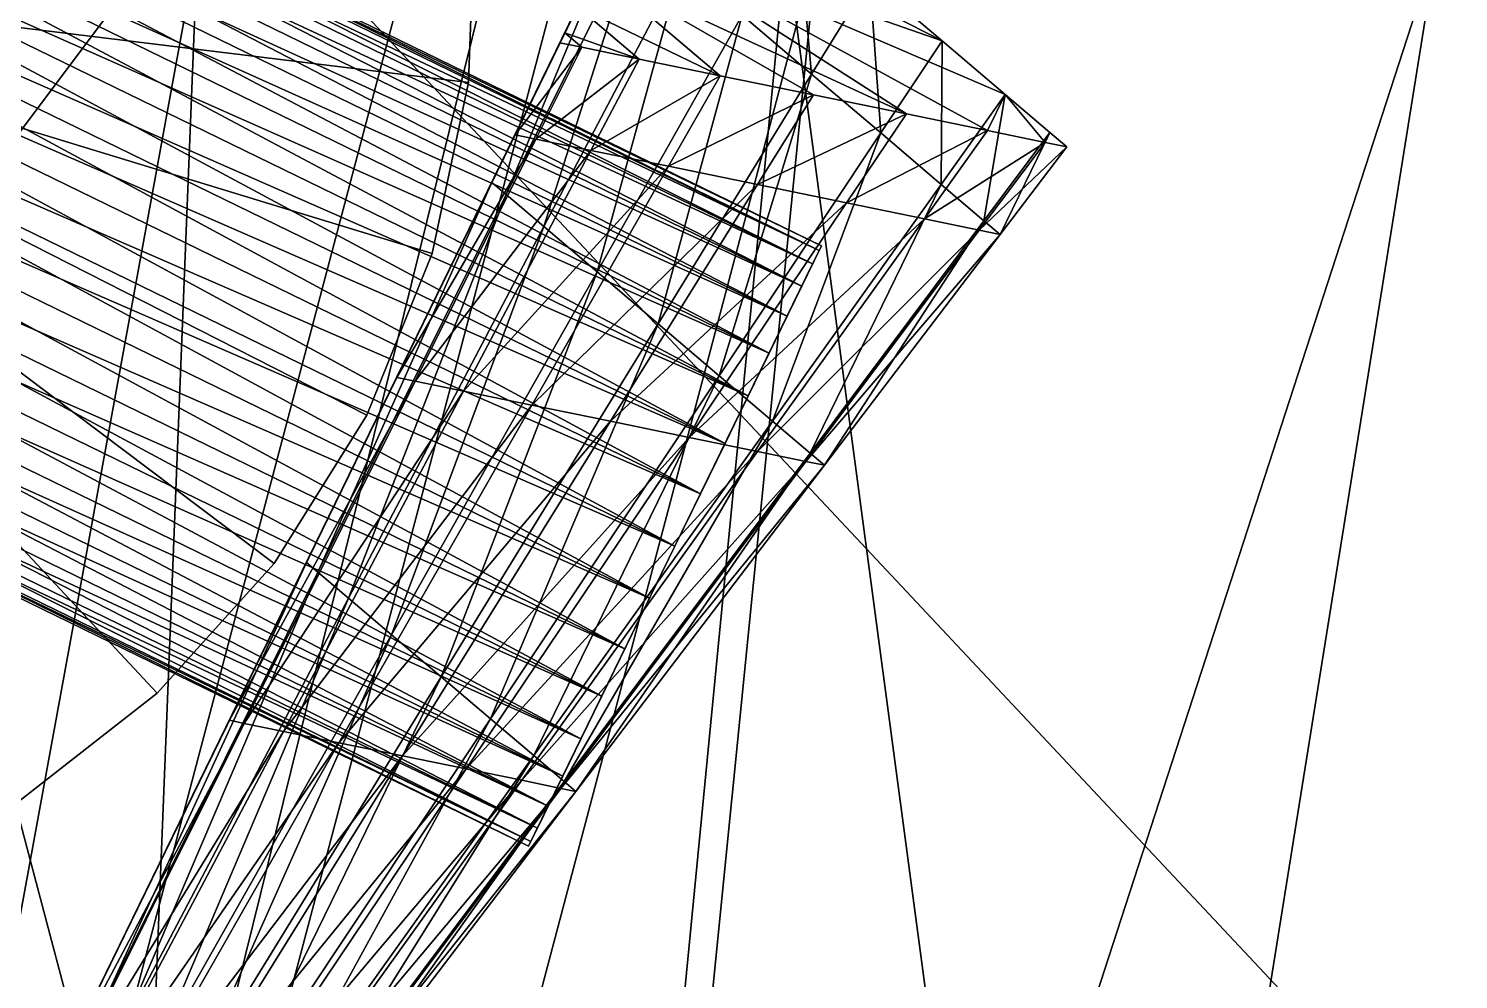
# Model space of a CAD drawing. Header units: metres. Extents: x -2.35 to 2.28, y -2.72 to 2.54.
# Drawn here: x -1.1719 to -0.8866, y 1.379 to 1.5688 of the extents above; entities that cross this region are included whole.
import ezdxf

# ---------------------------------------------------------------- set-up
doc = ezdxf.new("R2010")
doc.units = ezdxf.units.M

msp = doc.modelspace()

# ---------------------------------------------------------------- linework, layer by layer
at = {"layer": 'Cylinder 12'}
for points in [[(-1.25382, 1.6414, -0.05642), (-1.01546, 1.5218, -0.0452), (-1.25513, 1.6387, -0.0452)], [(-1.25513, 1.6387, -0.0908), (-1.01414, 1.5245, -0.07958), (-1.25382, 1.6414, -0.07958)], [(-1.25337, 1.64231, -0.068), (-1.01414, 1.5245, -0.05642), (-1.25382, 1.6414, -0.05642)], [(-1.25382, 1.6414, -0.07958), (-1.01369, 1.52541, -0.068), (-1.25337, 1.64231, -0.068)], [(-1.25382, 1.6414, -0.05642), (-1.01414, 1.5245, -0.05642), (-1.01546, 1.5218, -0.0452)], [(-1.25382, 1.6414, -0.07958), (-1.01414, 1.5245, -0.07958), (-1.01369, 1.52541, -0.068)], [(-1.25337, 1.64231, -0.068), (-1.01369, 1.52541, -0.068), (-1.01414, 1.5245, -0.05642)], [(-1.25513, 1.6387, -0.0452), (-1.01761, 1.51739, -0.03467), (-1.25729, 1.63429, -0.03467)], [(-1.25729, 1.63429, -0.10133), (-1.01546, 1.5218, -0.0908), (-1.25513, 1.6387, -0.0908)], [(-1.25513, 1.6387, -0.0452), (-1.01546, 1.5218, -0.0452), (-1.01761, 1.51739, -0.03467)], [(-1.25513, 1.6387, -0.0908), (-1.01546, 1.5218, -0.0908), (-1.01414, 1.5245, -0.07958)], [(-1.25729, 1.63429, -0.03467), (-1.02053, 1.5114, -0.02515), (-1.26021, 1.6283, -0.02515)], [(-1.26021, 1.6283, -0.11085), (-1.01761, 1.51739, -0.10133), (-1.25729, 1.63429, -0.10133)], [(-1.25729, 1.63429, -0.03467), (-1.01761, 1.51739, -0.03467), (-1.02053, 1.5114, -0.02515)], [(-1.25729, 1.63429, -0.10133), (-1.01761, 1.51739, -0.10133), (-1.01546, 1.5218, -0.0908)], [(-1.26021, 1.6283, -0.02515), (-1.02413, 1.50401, -0.01693), (-1.26381, 1.62091, -0.01693)], [(-1.26381, 1.62091, -0.11907), (-1.02053, 1.5114, -0.11085), (-1.26021, 1.6283, -0.11085)], [(-1.26021, 1.6283, -0.02515), (-1.02053, 1.5114, -0.02515), (-1.02413, 1.50401, -0.01693)], [(-1.26021, 1.6283, -0.11085), (-1.02053, 1.5114, -0.11085), (-1.01761, 1.51739, -0.10133)], [(-1.26381, 1.62091, -0.01693), (-1.02831, 1.49546, -0.01027), (-1.26798, 1.61235, -0.01027)], [(-1.26798, 1.61235, -0.12574), (-1.02413, 1.50401, -0.11907), (-1.26381, 1.62091, -0.11907)], [(-1.26381, 1.62091, -0.01693), (-1.02413, 1.50401, -0.01693), (-1.02831, 1.49546, -0.01027)], [(-1.26381, 1.62091, -0.11907), (-1.02413, 1.50401, -0.11907), (-1.02053, 1.5114, -0.11085)], [(-1.26798, 1.61235, -0.01027), (-1.03292, 1.48599, -0.00535), (-1.2726, 1.60289, -0.00535)], [(-1.2726, 1.60289, -0.13065), (-1.02831, 1.49546, -0.12574), (-1.26798, 1.61235, -0.12574)], [(-1.26798, 1.61235, -0.01027), (-1.02831, 1.49546, -0.01027), (-1.03292, 1.48599, -0.00535)], [(-1.26798, 1.61235, -0.12574), (-1.02831, 1.49546, -0.12574), (-1.02413, 1.50401, -0.11907)], [(-1.27752, 1.5928, -0.13365), (-1.03292, 1.48599, -0.13065), (-1.2726, 1.60289, -0.13065)], [(-1.2726, 1.60289, -0.00535), (-1.03784, 1.4759, -0.00235), (-1.27752, 1.5928, -0.00235)], [(-1.2726, 1.60289, -0.00535), (-1.03292, 1.48599, -0.00535), (-1.03784, 1.4759, -0.00235)], [(-1.2726, 1.60289, -0.13065), (-1.03292, 1.48599, -0.13065), (-1.02831, 1.49546, -0.12574)], [(-1.2826, 1.58239, -0.13467), (-1.03784, 1.4759, -0.13365), (-1.27752, 1.5928, -0.13365)], [(-1.27752, 1.5928, -0.00235), (-1.04292, 1.4655, -0.00133), (-1.2826, 1.58239, -0.00133)], [(-1.27752, 1.5928, -0.13365), (-1.03784, 1.4759, -0.13365), (-1.03292, 1.48599, -0.13065)], [(-1.27752, 1.5928, -0.00235), (-1.03784, 1.4759, -0.00235), (-1.04292, 1.4655, -0.00133)], [(-1.28767, 1.57199, -0.13365), (-1.04292, 1.4655, -0.13467), (-1.2826, 1.58239, -0.13467)], [(-1.2826, 1.58239, -0.00133), (-1.04799, 1.45509, -0.00235), (-1.28767, 1.57199, -0.00235)], [(-1.2826, 1.58239, -0.13467), (-1.04292, 1.4655, -0.13467), (-1.03784, 1.4759, -0.13365)], [(-1.2826, 1.58239, -0.00133), (-1.04292, 1.4655, -0.00133), (-1.04799, 1.45509, -0.00235)], [(-1.29259, 1.5619, -0.13065), (-1.04799, 1.45509, -0.13365), (-1.28767, 1.57199, -0.13365)], [(-1.28767, 1.57199, -0.00235), (-1.05291, 1.445, -0.00535), (-1.29259, 1.5619, -0.00535)], [(-1.28767, 1.57199, -0.13365), (-1.04799, 1.45509, -0.13365), (-1.04292, 1.4655, -0.13467)], [(-1.28767, 1.57199, -0.00235), (-1.04799, 1.45509, -0.00235), (-1.05291, 1.445, -0.00535)], [(-1.29721, 1.55243, -0.12574), (-1.05291, 1.445, -0.13065), (-1.29259, 1.5619, -0.13065)], [(-1.29259, 1.5619, -0.00535), (-1.05753, 1.43554, -0.01027), (-1.29721, 1.55243, -0.01026)], [(-1.29259, 1.5619, -0.13065), (-1.05291, 1.445, -0.13065), (-1.04799, 1.45509, -0.13365)], [(-1.29259, 1.5619, -0.00535), (-1.05291, 1.445, -0.00535), (-1.05753, 1.43554, -0.01027)], [(-1.30138, 1.54388, -0.11907), (-1.05753, 1.43554, -0.12574), (-1.29721, 1.55243, -0.12574)], [(-1.29721, 1.55243, -0.01026), (-1.0617, 1.42698, -0.01693), (-1.30138, 1.54388, -0.01693)], [(-1.29721, 1.55243, -0.12574), (-1.05753, 1.43554, -0.12574), (-1.05291, 1.445, -0.13065)], [(-1.29721, 1.55243, -0.01026), (-1.05753, 1.43554, -0.01027), (-1.0617, 1.42698, -0.01693)], [(-1.30498, 1.53649, -0.11085), (-1.0617, 1.42698, -0.11907), (-1.30138, 1.54388, -0.11907)], [(-1.30138, 1.54388, -0.01693), (-1.06531, 1.41959, -0.02515), (-1.30498, 1.53649, -0.02515)], [(-1.30138, 1.54388, -0.11907), (-1.0617, 1.42698, -0.11907), (-1.05753, 1.43554, -0.12574)], [(-1.30138, 1.54388, -0.01693), (-1.0617, 1.42698, -0.01693), (-1.06531, 1.41959, -0.02515)], [(-1.30791, 1.5305, -0.10133), (-1.06531, 1.41959, -0.11085), (-1.30498, 1.53649, -0.11085)], [(-1.30498, 1.53649, -0.02515), (-1.06823, 1.4136, -0.03467), (-1.30791, 1.5305, -0.03467)], [(-1.30498, 1.53649, -0.11085), (-1.06531, 1.41959, -0.11085), (-1.0617, 1.42698, -0.11907)], [(-1.30498, 1.53649, -0.02515), (-1.06531, 1.41959, -0.02515), (-1.06823, 1.4136, -0.03467)], [(-1.31006, 1.52609, -0.0908), (-1.06823, 1.4136, -0.10133), (-1.30791, 1.5305, -0.10133)], [(-1.30791, 1.5305, -0.03467), (-1.07038, 1.40919, -0.0452), (-1.31006, 1.52609, -0.0452)], [(-1.30791, 1.5305, -0.10133), (-1.06823, 1.4136, -0.10133), (-1.06531, 1.41959, -0.11085)], [(-1.30791, 1.5305, -0.03467), (-1.06823, 1.4136, -0.03467), (-1.07038, 1.40919, -0.0452)], [(-1.31182, 1.52247, -0.068), (-1.0717, 1.40649, -0.07958), (-1.31138, 1.52338, -0.07958)], [(-1.31138, 1.52338, -0.05642), (-1.07214, 1.40558, -0.068), (-1.31182, 1.52247, -0.068)], [(-1.31138, 1.52338, -0.07958), (-1.07038, 1.40919, -0.0908), (-1.31006, 1.52609, -0.0908)], [(-1.31006, 1.52609, -0.0452), (-1.0717, 1.40649, -0.05642), (-1.31138, 1.52338, -0.05642)], [(-1.31138, 1.52338, -0.07958), (-1.0717, 1.40649, -0.07958), (-1.07038, 1.40919, -0.0908)], [(-1.31138, 1.52338, -0.05642), (-1.0717, 1.40649, -0.05642), (-1.07214, 1.40558, -0.068)], [(-1.31006, 1.52609, -0.0908), (-1.07038, 1.40919, -0.0908), (-1.06823, 1.4136, -0.10133)], [(-1.31006, 1.52609, -0.0452), (-1.07038, 1.40919, -0.0452), (-1.0717, 1.40649, -0.05642)], [(-1.01369, 1.52541, -0.068), (-1.04292, 1.4655, -0.068), (-1.01414, 1.5245, -0.05642)], [(-1.01369, 1.52541, -0.068), (-1.04292, 1.4655, -0.068), (-1.04292, 1.4655, -0.068)], [(-1.01414, 1.5245, -0.07958), (-1.04292, 1.4655, -0.068), (-1.01369, 1.52541, -0.068)], [(-1.01414, 1.5245, -0.05642), (-1.04292, 1.4655, -0.068), (-1.01546, 1.5218, -0.0452)], [(-1.01414, 1.5245, -0.05642), (-1.04292, 1.4655, -0.068), (-1.04292, 1.4655, -0.068)], [(-1.01414, 1.5245, -0.07958), (-1.04292, 1.4655, -0.068), (-1.04292, 1.4655, -0.068)], [(-1.01546, 1.5218, -0.0908), (-1.04292, 1.4655, -0.068), (-1.01414, 1.5245, -0.07958)], [(-1.01414, 1.5245, -0.05642), (-1.01546, 1.5218, -0.0452), (-1.01546, 1.5218, -0.0452)], [(-1.01414, 1.5245, -0.05642), (-1.01414, 1.5245, -0.05642), (-1.01546, 1.5218, -0.0452)], [(-1.01546, 1.5218, -0.0908), (-1.01414, 1.5245, -0.07958), (-1.01414, 1.5245, -0.07958)], [(-1.01546, 1.5218, -0.0908), (-1.01546, 1.5218, -0.0908), (-1.01414, 1.5245, -0.07958)], [(-1.01369, 1.52541, -0.068), (-1.01414, 1.5245, -0.05642), (-1.01414, 1.5245, -0.05642)], [(-1.01369, 1.52541, -0.068), (-1.01369, 1.52541, -0.068), (-1.01414, 1.5245, -0.05642)], [(-1.01414, 1.5245, -0.07958), (-1.01369, 1.52541, -0.068), (-1.01369, 1.52541, -0.068)], [(-1.01414, 1.5245, -0.07958), (-1.01414, 1.5245, -0.07958), (-1.01369, 1.52541, -0.068)], [(-1.31182, 1.52247, -0.068), (-1.07214, 1.40558, -0.068), (-1.0717, 1.40649, -0.07958)], [(-1.01546, 1.5218, -0.0452), (-1.04292, 1.4655, -0.068), (-1.01761, 1.51739, -0.03467)], [(-1.01546, 1.5218, -0.0452), (-1.04292, 1.4655, -0.068), (-1.04292, 1.4655, -0.068)], [(-1.01546, 1.5218, -0.0908), (-1.04292, 1.4655, -0.068), (-1.04292, 1.4655, -0.068)], [(-1.01761, 1.51739, -0.10133), (-1.04292, 1.4655, -0.068), (-1.01546, 1.5218, -0.0908)], [(-1.01546, 1.5218, -0.0452), (-1.01761, 1.51739, -0.03467), (-1.01761, 1.51739, -0.03467)], [(-1.01546, 1.5218, -0.0452), (-1.01546, 1.5218, -0.0452), (-1.01761, 1.51739, -0.03467)], [(-1.01761, 1.51739, -0.10133), (-1.01546, 1.5218, -0.0908), (-1.01546, 1.5218, -0.0908)], [(-1.01761, 1.51739, -0.10133), (-1.01761, 1.51739, -0.10133), (-1.01546, 1.5218, -0.0908)], [(-1.01761, 1.51739, -0.03467), (-1.04292, 1.4655, -0.068), (-1.02053, 1.5114, -0.02515)], [(-1.01761, 1.51739, -0.03467), (-1.04292, 1.4655, -0.068), (-1.04292, 1.4655, -0.068)], [(-1.01761, 1.51739, -0.10133), (-1.04292, 1.4655, -0.068), (-1.04292, 1.4655, -0.068)], [(-1.02053, 1.5114, -0.11085), (-1.04292, 1.4655, -0.068), (-1.01761, 1.51739, -0.10133)], [(-1.01761, 1.51739, -0.03467), (-1.02053, 1.5114, -0.02515), (-1.02053, 1.5114, -0.02515)], [(-1.01761, 1.51739, -0.03467), (-1.01761, 1.51739, -0.03467), (-1.02053, 1.5114, -0.02515)], [(-1.02053, 1.5114, -0.11085), (-1.01761, 1.51739, -0.10133), (-1.01761, 1.51739, -0.10133)], [(-1.02053, 1.5114, -0.11085), (-1.02053, 1.5114, -0.11085), (-1.01761, 1.51739, -0.10133)], [(-1.02053, 1.5114, -0.02515), (-1.04292, 1.4655, -0.068), (-1.02413, 1.50401, -0.01693)], [(-1.02053, 1.5114, -0.02515), (-1.04292, 1.4655, -0.068), (-1.04292, 1.4655, -0.068)], [(-1.02053, 1.5114, -0.11085), (-1.04292, 1.4655, -0.068), (-1.04292, 1.4655, -0.068)], [(-1.02413, 1.50401, -0.11907), (-1.04292, 1.4655, -0.068), (-1.02053, 1.5114, -0.11085)], [(-1.02053, 1.5114, -0.02515), (-1.02413, 1.50401, -0.01693), (-1.02413, 1.50401, -0.01693)], [(-1.02053, 1.5114, -0.02515), (-1.02053, 1.5114, -0.02515), (-1.02413, 1.50401, -0.01693)], [(-1.02413, 1.50401, -0.11907), (-1.02053, 1.5114, -0.11085), (-1.02053, 1.5114, -0.11085)], [(-1.02413, 1.50401, -0.11907), (-1.02413, 1.50401, -0.11907), (-1.02053, 1.5114, -0.11085)], [(-1.02413, 1.50401, -0.01693), (-1.04292, 1.4655, -0.068), (-1.02831, 1.49546, -0.01027)], [(-1.02413, 1.50401, -0.01693), (-1.04292, 1.4655, -0.068), (-1.04292, 1.4655, -0.068)], [(-1.02413, 1.50401, -0.11907), (-1.04292, 1.4655, -0.068), (-1.04292, 1.4655, -0.068)], [(-1.02831, 1.49546, -0.12574), (-1.04292, 1.4655, -0.068), (-1.02413, 1.50401, -0.11907)], [(-1.02413, 1.50401, -0.01693), (-1.02831, 1.49546, -0.01027), (-1.02831, 1.49546, -0.01027)], [(-1.02413, 1.50401, -0.01693), (-1.02413, 1.50401, -0.01693), (-1.02831, 1.49546, -0.01027)], [(-1.02831, 1.49546, -0.12574), (-1.02413, 1.50401, -0.11907), (-1.02413, 1.50401, -0.11907)], [(-1.02831, 1.49546, -0.12574), (-1.02831, 1.49546, -0.12574), (-1.02413, 1.50401, -0.11907)], [(-1.02831, 1.49546, -0.01027), (-1.04292, 1.4655, -0.068), (-1.03292, 1.48599, -0.00535)], [(-1.02831, 1.49546, -0.01027), (-1.04292, 1.4655, -0.068), (-1.04292, 1.4655, -0.068)], [(-1.02831, 1.49546, -0.12574), (-1.04292, 1.4655, -0.068), (-1.04292, 1.4655, -0.068)], [(-1.03292, 1.48599, -0.13065), (-1.04292, 1.4655, -0.068), (-1.02831, 1.49546, -0.12574)], [(-1.02831, 1.49546, -0.01027), (-1.03292, 1.48599, -0.00535), (-1.03292, 1.48599, -0.00535)], [(-1.02831, 1.49546, -0.01027), (-1.02831, 1.49546, -0.01027), (-1.03292, 1.48599, -0.00535)], [(-1.03292, 1.48599, -0.13065), (-1.02831, 1.49546, -0.12574), (-1.02831, 1.49546, -0.12574)], [(-1.03292, 1.48599, -0.13065), (-1.03292, 1.48599, -0.13065), (-1.02831, 1.49546, -0.12574)], [(-1.03784, 1.4759, -0.13365), (-1.04292, 1.4655, -0.068), (-1.03292, 1.48599, -0.13065)], [(-1.03292, 1.48599, -0.00535), (-1.04292, 1.4655, -0.068), (-1.03784, 1.4759, -0.00235)], [(-1.03292, 1.48599, -0.00535), (-1.04292, 1.4655, -0.068), (-1.04292, 1.4655, -0.068)], [(-1.03292, 1.48599, -0.13065), (-1.04292, 1.4655, -0.068), (-1.04292, 1.4655, -0.068)], [(-1.03784, 1.4759, -0.13365), (-1.03292, 1.48599, -0.13065), (-1.03292, 1.48599, -0.13065)], [(-1.03784, 1.4759, -0.13365), (-1.03784, 1.4759, -0.13365), (-1.03292, 1.48599, -0.13065)], [(-1.03292, 1.48599, -0.00535), (-1.03784, 1.4759, -0.00235), (-1.03784, 1.4759, -0.00235)], [(-1.03292, 1.48599, -0.00535), (-1.03292, 1.48599, -0.00535), (-1.03784, 1.4759, -0.00235)], [(-1.03784, 1.4759, -0.13365), (-1.04292, 1.4655, -0.068), (-1.04292, 1.4655, -0.068)], [(-1.04292, 1.4655, -0.13467), (-1.03784, 1.4759, -0.13365), (-1.03784, 1.4759, -0.13365)], [(-1.04292, 1.4655, -0.13467), (-1.04292, 1.4655, -0.13467), (-1.03784, 1.4759, -0.13365)], [(-1.04292, 1.4655, -0.13467), (-1.04292, 1.4655, -0.068), (-1.03784, 1.4759, -0.13365)], [(-1.03784, 1.4759, -0.00235), (-1.04292, 1.4655, -0.00133), (-1.04292, 1.4655, -0.00133)], [(-1.03784, 1.4759, -0.00235), (-1.03784, 1.4759, -0.00235), (-1.04292, 1.4655, -0.00133)], [(-1.03784, 1.4759, -0.00235), (-1.04292, 1.4655, -0.068), (-1.04292, 1.4655, -0.00133)], [(-1.03784, 1.4759, -0.00235), (-1.04292, 1.4655, -0.068), (-1.04292, 1.4655, -0.068)], [(-1.07214, 1.40558, -0.068), (-1.04292, 1.4655, -0.068), (-1.0717, 1.40649, -0.07958)], [(-1.07214, 1.40558, -0.068), (-1.04292, 1.4655, -0.068), (-1.04292, 1.4655, -0.068)], [(-1.0717, 1.40649, -0.05642), (-1.04292, 1.4655, -0.068), (-1.07214, 1.40558, -0.068)], [(-1.0717, 1.40649, -0.07958), (-1.04292, 1.4655, -0.068), (-1.07038, 1.40919, -0.0908)], [(-1.0717, 1.40649, -0.07958), (-1.04292, 1.4655, -0.068), (-1.04292, 1.4655, -0.068)], [(-1.0717, 1.40649, -0.05642), (-1.04292, 1.4655, -0.068), (-1.04292, 1.4655, -0.068)], [(-1.07038, 1.40919, -0.0452), (-1.04292, 1.4655, -0.068), (-1.0717, 1.40649, -0.05642)], [(-1.07038, 1.40919, -0.0908), (-1.04292, 1.4655, -0.068), (-1.06823, 1.4136, -0.10133)], [(-1.07038, 1.40919, -0.0908), (-1.04292, 1.4655, -0.068), (-1.04292, 1.4655, -0.068)], [(-1.07038, 1.40919, -0.0452), (-1.04292, 1.4655, -0.068), (-1.04292, 1.4655, -0.068)], [(-1.06823, 1.4136, -0.03467), (-1.04292, 1.4655, -0.068), (-1.07038, 1.40919, -0.0452)], [(-1.06823, 1.4136, -0.10133), (-1.04292, 1.4655, -0.068), (-1.06531, 1.41959, -0.11085)], [(-1.06823, 1.4136, -0.10133), (-1.04292, 1.4655, -0.068), (-1.04292, 1.4655, -0.068)], [(-1.06823, 1.4136, -0.03467), (-1.04292, 1.4655, -0.068), (-1.04292, 1.4655, -0.068)], [(-1.06531, 1.41959, -0.02515), (-1.04292, 1.4655, -0.068), (-1.06823, 1.4136, -0.03467)], [(-1.06531, 1.41959, -0.11085), (-1.04292, 1.4655, -0.068), (-1.0617, 1.42698, -0.11907)], [(-1.06531, 1.41959, -0.11085), (-1.04292, 1.4655, -0.068), (-1.04292, 1.4655, -0.068)], [(-1.06531, 1.41959, -0.02515), (-1.04292, 1.4655, -0.068), (-1.04292, 1.4655, -0.068)], [(-1.0617, 1.42698, -0.01693), (-1.04292, 1.4655, -0.068), (-1.06531, 1.41959, -0.02515)], [(-1.0617, 1.42698, -0.11907), (-1.04292, 1.4655, -0.068), (-1.05753, 1.43554, -0.12574)], [(-1.0617, 1.42698, -0.11907), (-1.04292, 1.4655, -0.068), (-1.04292, 1.4655, -0.068)], [(-1.0617, 1.42698, -0.01693), (-1.04292, 1.4655, -0.068), (-1.04292, 1.4655, -0.068)], [(-1.05753, 1.43554, -0.01027), (-1.04292, 1.4655, -0.068), (-1.0617, 1.42698, -0.01693)], [(-1.05753, 1.43554, -0.12574), (-1.04292, 1.4655, -0.068), (-1.05291, 1.445, -0.13065)], [(-1.05753, 1.43554, -0.12574), (-1.04292, 1.4655, -0.068), (-1.04292, 1.4655, -0.068)], [(-1.05753, 1.43554, -0.01027), (-1.04292, 1.4655, -0.068), (-1.04292, 1.4655, -0.068)], [(-1.05291, 1.445, -0.00535), (-1.04292, 1.4655, -0.068), (-1.05753, 1.43554, -0.01027)], [(-1.05291, 1.445, -0.13065), (-1.04292, 1.4655, -0.068), (-1.04799, 1.45509, -0.13365)], [(-1.05291, 1.445, -0.13065), (-1.04292, 1.4655, -0.068), (-1.04292, 1.4655, -0.068)], [(-1.05291, 1.445, -0.00535), (-1.04292, 1.4655, -0.068), (-1.04292, 1.4655, -0.068)], [(-1.04799, 1.45509, -0.00235), (-1.04292, 1.4655, -0.068), (-1.05291, 1.445, -0.00535)], [(-1.04799, 1.45509, -0.13365), (-1.04292, 1.4655, -0.13467), (-1.04292, 1.4655, -0.13467)], [(-1.04799, 1.45509, -0.13365), (-1.04799, 1.45509, -0.13365), (-1.04292, 1.4655, -0.13467)], [(-1.04799, 1.45509, -0.13365), (-1.04292, 1.4655, -0.068), (-1.04292, 1.4655, -0.13467)], [(-1.04799, 1.45509, -0.13365), (-1.04292, 1.4655, -0.068), (-1.04292, 1.4655, -0.068)], [(-1.04799, 1.45509, -0.00235), (-1.04292, 1.4655, -0.068), (-1.04292, 1.4655, -0.068)], [(-1.04292, 1.4655, -0.00133), (-1.04799, 1.45509, -0.00235), (-1.04799, 1.45509, -0.00235)], [(-1.04292, 1.4655, -0.00133), (-1.04292, 1.4655, -0.00133), (-1.04799, 1.45509, -0.00235)], [(-1.04292, 1.4655, -0.00133), (-1.04292, 1.4655, -0.068), (-1.04799, 1.45509, -0.00235)], [(-1.04292, 1.4655, -0.13467), (-1.04292, 1.4655, -0.068), (-1.04292, 1.4655, -0.068)], [(-1.04292, 1.4655, -0.00133), (-1.04292, 1.4655, -0.068), (-1.04292, 1.4655, -0.068)], [(-1.05291, 1.445, -0.13065), (-1.04799, 1.45509, -0.13365), (-1.04799, 1.45509, -0.13365)], [(-1.05291, 1.445, -0.13065), (-1.05291, 1.445, -0.13065), (-1.04799, 1.45509, -0.13365)], [(-1.04799, 1.45509, -0.00235), (-1.05291, 1.445, -0.00535), (-1.05291, 1.445, -0.00535)], [(-1.04799, 1.45509, -0.00235), (-1.04799, 1.45509, -0.00235), (-1.05291, 1.445, -0.00535)], [(-1.05753, 1.43554, -0.12574), (-1.05291, 1.445, -0.13065), (-1.05291, 1.445, -0.13065)], [(-1.05753, 1.43554, -0.12574), (-1.05753, 1.43554, -0.12574), (-1.05291, 1.445, -0.13065)], [(-1.05291, 1.445, -0.00535), (-1.05753, 1.43554, -0.01027), (-1.05753, 1.43554, -0.01027)], [(-1.05291, 1.445, -0.00535), (-1.05291, 1.445, -0.00535), (-1.05753, 1.43554, -0.01027)], [(-1.0617, 1.42698, -0.11907), (-1.05753, 1.43554, -0.12574), (-1.05753, 1.43554, -0.12574)], [(-1.0617, 1.42698, -0.11907), (-1.0617, 1.42698, -0.11907), (-1.05753, 1.43554, -0.12574)], [(-1.05753, 1.43554, -0.01027), (-1.0617, 1.42698, -0.01693), (-1.0617, 1.42698, -0.01693)], [(-1.05753, 1.43554, -0.01027), (-1.05753, 1.43554, -0.01027), (-1.0617, 1.42698, -0.01693)], [(-1.06531, 1.41959, -0.11085), (-1.0617, 1.42698, -0.11907), (-1.0617, 1.42698, -0.11907)], [(-1.06531, 1.41959, -0.11085), (-1.06531, 1.41959, -0.11085), (-1.0617, 1.42698, -0.11907)], [(-1.0617, 1.42698, -0.01693), (-1.06531, 1.41959, -0.02515), (-1.06531, 1.41959, -0.02515)], [(-1.0617, 1.42698, -0.01693), (-1.0617, 1.42698, -0.01693), (-1.06531, 1.41959, -0.02515)], [(-1.06823, 1.4136, -0.10133), (-1.06531, 1.41959, -0.11085), (-1.06531, 1.41959, -0.11085)], [(-1.06823, 1.4136, -0.10133), (-1.06823, 1.4136, -0.10133), (-1.06531, 1.41959, -0.11085)], [(-1.06531, 1.41959, -0.02515), (-1.06823, 1.4136, -0.03467), (-1.06823, 1.4136, -0.03467)], [(-1.06531, 1.41959, -0.02515), (-1.06531, 1.41959, -0.02515), (-1.06823, 1.4136, -0.03467)], [(-1.07038, 1.40919, -0.0908), (-1.06823, 1.4136, -0.10133), (-1.06823, 1.4136, -0.10133)], [(-1.07038, 1.40919, -0.0908), (-1.07038, 1.40919, -0.0908), (-1.06823, 1.4136, -0.10133)], [(-1.06823, 1.4136, -0.03467), (-1.07038, 1.40919, -0.0452), (-1.07038, 1.40919, -0.0452)], [(-1.06823, 1.4136, -0.03467), (-1.06823, 1.4136, -0.03467), (-1.07038, 1.40919, -0.0452)], [(-1.07214, 1.40558, -0.068), (-1.0717, 1.40649, -0.07958), (-1.0717, 1.40649, -0.07958)], [(-1.07214, 1.40558, -0.068), (-1.07214, 1.40558, -0.068), (-1.0717, 1.40649, -0.07958)], [(-1.0717, 1.40649, -0.05642), (-1.07214, 1.40558, -0.068), (-1.07214, 1.40558, -0.068)], [(-1.0717, 1.40649, -0.05642), (-1.0717, 1.40649, -0.05642), (-1.07214, 1.40558, -0.068)], [(-1.0717, 1.40649, -0.07958), (-1.07038, 1.40919, -0.0908), (-1.07038, 1.40919, -0.0908)], [(-1.0717, 1.40649, -0.07958), (-1.0717, 1.40649, -0.07958), (-1.07038, 1.40919, -0.0908)], [(-1.07038, 1.40919, -0.0452), (-1.0717, 1.40649, -0.05642), (-1.0717, 1.40649, -0.05642)], [(-1.07038, 1.40919, -0.0452), (-1.07038, 1.40919, -0.0452), (-1.0717, 1.40649, -0.05642)]]:
    msp.add_3dface(points, dxfattribs=at)
at = {"layer": 'Cylinder 13'}
for points in [[(-1.2826, 1.58239, -0.12), (-1.08409, 1.55802, -0.12), (-1.08287, 1.59286, -0.12)], [(-1.08409, 1.55802, 0.08), (-1.2826, 1.58239, 0.08), (-1.08287, 1.59286, 0.08)], [(-1.08409, 1.55802, -0.12), (-1.08287, 1.59286, -0.12), (-1.08287, 1.59286, -0.12)], [(-1.08409, 1.55802, -0.12), (-1.08409, 1.55802, -0.12), (-1.08287, 1.59286, -0.12)], [(-1.08409, 1.55802, -0.12), (-1.08287, 1.59286, -0.02), (-1.08287, 1.59286, -0.12)], [(-1.08409, 1.55802, -0.12), (-1.08409, 1.55802, -0.02), (-1.08287, 1.59286, -0.02)], [(-1.08409, 1.55802, -0.02), (-1.08287, 1.59286, 0.08), (-1.08287, 1.59286, -0.02)], [(-1.08409, 1.55802, -0.02), (-1.08409, 1.55802, 0.08), (-1.08287, 1.59286, 0.08)], [(-1.08409, 1.55802, 0.08), (-1.08287, 1.59286, 0.08), (-1.08287, 1.59286, 0.08)], [(-1.08409, 1.55802, 0.08), (-1.08409, 1.55802, 0.08), (-1.08287, 1.59286, 0.08)], [(-1.08409, 1.55802, 0.08), (-1.2826, 1.58239, 0.08), (-1.2826, 1.58239, 0.08)], [(-1.2826, 1.58239, -0.12), (-1.08409, 1.55802, -0.12), (-1.2826, 1.58239, -0.12)], [(-1.2826, 1.58239, -0.12), (-1.09134, 1.52392, -0.12), (-1.08409, 1.55802, -0.12)], [(-1.09134, 1.52392, 0.08), (-1.2826, 1.58239, 0.08), (-1.08409, 1.55802, 0.08)], [(-1.09134, 1.52392, 0.08), (-1.2826, 1.58239, 0.08), (-1.2826, 1.58239, 0.08)], [(-1.2826, 1.58239, -0.12), (-1.09134, 1.52392, -0.12), (-1.2826, 1.58239, -0.12)], [(-1.2826, 1.58239, -0.12), (-1.1044, 1.4916, -0.12), (-1.09134, 1.52392, -0.12)], [(-1.1044, 1.4916, 0.08), (-1.2826, 1.58239, 0.08), (-1.09134, 1.52392, 0.08)], [(-1.1044, 1.4916, 0.08), (-1.2826, 1.58239, 0.08), (-1.2826, 1.58239, 0.08)], [(-1.2826, 1.58239, -0.12), (-1.1044, 1.4916, -0.12), (-1.2826, 1.58239, -0.12)], [(-1.2826, 1.58239, -0.12), (-1.12287, 1.46203, -0.12), (-1.1044, 1.4916, -0.12)], [(-1.12287, 1.46203, 0.08), (-1.2826, 1.58239, 0.08), (-1.1044, 1.4916, 0.08)], [(-1.12287, 1.46203, 0.08), (-1.2826, 1.58239, 0.08), (-1.2826, 1.58239, 0.08)], [(-1.2826, 1.58239, -0.12), (-1.12287, 1.46203, -0.12), (-1.2826, 1.58239, -0.12)], [(-1.2826, 1.58239, -0.12), (-1.1462, 1.43612, -0.12), (-1.12287, 1.46203, -0.12)], [(-1.1462, 1.43612, 0.08), (-1.2826, 1.58239, 0.08), (-1.12287, 1.46203, 0.08)], [(-1.1462, 1.43612, 0.08), (-1.2826, 1.58239, 0.08), (-1.2826, 1.58239, 0.08)], [(-1.2826, 1.58239, -0.12), (-1.1462, 1.43612, -0.12), (-1.2826, 1.58239, -0.12)], [(-1.2826, 1.58239, -0.12), (-1.17367, 1.41466, -0.12), (-1.1462, 1.43612, -0.12)], [(-1.17367, 1.41466, 0.08), (-1.2826, 1.58239, 0.08), (-1.1462, 1.43612, 0.08)], [(-1.09134, 1.52392, -0.12), (-1.08409, 1.55802, -0.12), (-1.08409, 1.55802, -0.12)], [(-1.09134, 1.52392, -0.12), (-1.09134, 1.52392, -0.12), (-1.08409, 1.55802, -0.12)], [(-1.09134, 1.52392, -0.12), (-1.08409, 1.55802, -0.02), (-1.08409, 1.55802, -0.12)], [(-1.09134, 1.52392, -0.12), (-1.09134, 1.52392, -0.02), (-1.08409, 1.55802, -0.02)], [(-1.09134, 1.52392, -0.02), (-1.08409, 1.55802, 0.08), (-1.08409, 1.55802, -0.02)], [(-1.09134, 1.52392, -0.02), (-1.09134, 1.52392, 0.08), (-1.08409, 1.55802, 0.08)], [(-1.09134, 1.52392, 0.08), (-1.08409, 1.55802, 0.08), (-1.08409, 1.55802, 0.08)], [(-1.09134, 1.52392, 0.08), (-1.09134, 1.52392, 0.08), (-1.08409, 1.55802, 0.08)], [(-1.1044, 1.4916, -0.12), (-1.09134, 1.52392, -0.12), (-1.09134, 1.52392, -0.12)], [(-1.1044, 1.4916, -0.12), (-1.1044, 1.4916, -0.12), (-1.09134, 1.52392, -0.12)], [(-1.1044, 1.4916, -0.12), (-1.09134, 1.52392, -0.02), (-1.09134, 1.52392, -0.12)], [(-1.1044, 1.4916, -0.12), (-1.1044, 1.4916, -0.02), (-1.09134, 1.52392, -0.02)], [(-1.1044, 1.4916, -0.02), (-1.09134, 1.52392, 0.08), (-1.09134, 1.52392, -0.02)], [(-1.1044, 1.4916, -0.02), (-1.1044, 1.4916, 0.08), (-1.09134, 1.52392, 0.08)], [(-1.1044, 1.4916, 0.08), (-1.09134, 1.52392, 0.08), (-1.09134, 1.52392, 0.08)], [(-1.1044, 1.4916, 0.08), (-1.1044, 1.4916, 0.08), (-1.09134, 1.52392, 0.08)], [(-1.12287, 1.46203, -0.12), (-1.1044, 1.4916, -0.12), (-1.1044, 1.4916, -0.12)], [(-1.12287, 1.46203, -0.12), (-1.12287, 1.46203, -0.12), (-1.1044, 1.4916, -0.12)], [(-1.12287, 1.46203, -0.12), (-1.1044, 1.4916, -0.02), (-1.1044, 1.4916, -0.12)], [(-1.12287, 1.46203, -0.12), (-1.12287, 1.46203, -0.02), (-1.1044, 1.4916, -0.02)], [(-1.12287, 1.46203, -0.02), (-1.1044, 1.4916, 0.08), (-1.1044, 1.4916, -0.02)], [(-1.12287, 1.46203, -0.02), (-1.12287, 1.46203, 0.08), (-1.1044, 1.4916, 0.08)], [(-1.12287, 1.46203, 0.08), (-1.1044, 1.4916, 0.08), (-1.1044, 1.4916, 0.08)], [(-1.12287, 1.46203, 0.08), (-1.12287, 1.46203, 0.08), (-1.1044, 1.4916, 0.08)], [(-1.1462, 1.43612, -0.12), (-1.12287, 1.46203, -0.12), (-1.12287, 1.46203, -0.12)], [(-1.1462, 1.43612, -0.12), (-1.1462, 1.43612, -0.12), (-1.12287, 1.46203, -0.12)], [(-1.1462, 1.43612, -0.12), (-1.12287, 1.46203, -0.02), (-1.12287, 1.46203, -0.12)], [(-1.1462, 1.43612, -0.12), (-1.1462, 1.43612, -0.02), (-1.12287, 1.46203, -0.02)], [(-1.1462, 1.43612, -0.02), (-1.12287, 1.46203, 0.08), (-1.12287, 1.46203, -0.02)], [(-1.1462, 1.43612, -0.02), (-1.1462, 1.43612, 0.08), (-1.12287, 1.46203, 0.08)], [(-1.1462, 1.43612, 0.08), (-1.12287, 1.46203, 0.08), (-1.12287, 1.46203, 0.08)], [(-1.1462, 1.43612, 0.08), (-1.1462, 1.43612, 0.08), (-1.12287, 1.46203, 0.08)], [(-1.17367, 1.41466, -0.12), (-1.1462, 1.43612, -0.12), (-1.1462, 1.43612, -0.12)], [(-1.17367, 1.41466, -0.12), (-1.17367, 1.41466, -0.12), (-1.1462, 1.43612, -0.12)], [(-1.17367, 1.41466, -0.12), (-1.1462, 1.43612, -0.02), (-1.1462, 1.43612, -0.12)], [(-1.17367, 1.41466, -0.12), (-1.17367, 1.41466, -0.02), (-1.1462, 1.43612, -0.02)], [(-1.17367, 1.41466, -0.02), (-1.1462, 1.43612, 0.08), (-1.1462, 1.43612, -0.02)], [(-1.17367, 1.41466, -0.02), (-1.17367, 1.41466, 0.08), (-1.1462, 1.43612, 0.08)], [(-1.17367, 1.41466, 0.08), (-1.1462, 1.43612, 0.08), (-1.1462, 1.43612, 0.08)], [(-1.17367, 1.41466, 0.08), (-1.17367, 1.41466, 0.08), (-1.1462, 1.43612, 0.08)]]:
    msp.add_3dface(points, dxfattribs=at)
at = {"layer": 'Prism 1'}
for points in [[(-0.8421, 2.54319, 0.90731), (-1.31782, 0.74319, 0.73416), (-1.79354, 2.54319, 0.56101)], [(-1.28703, 0.74319, 0.64959), (-0.81132, 2.54319, 0.82274), (-1.76275, 2.54319, 0.47644)], [(-1.28703, 0.74319, 0.64959), (-1.31782, 0.74319, 0.73416), (-0.8421, 2.54319, 0.90731)], [(-1.28703, 0.74319, 0.64959), (-0.8421, 2.54319, 0.90731), (-0.81132, 2.54319, 0.82274)]]:
    msp.add_3dface(points, dxfattribs=at)
at = {"layer": 'Prism 3'}
for points in [[(-0.03951, 0.43542, -0.2356), (-2.00825, 2.53542, 0.19753), (-2.00825, 0.43542, 0.19753)], [(-0.03951, 0.43542, -0.2356), (-0.03951, 2.53542, -0.2356), (-2.00825, 2.53542, 0.19753)], [(-2.00825, 0.43542, 0.19753), (-0.43326, 2.53542, 0.77503), (-0.43326, 0.43542, 0.77503)], [(-2.00825, 0.43542, 0.19753), (-2.00825, 2.53542, 0.19753), (-0.43326, 2.53542, 0.77503)]]:
    msp.add_3dface(points, dxfattribs=at)
at = {"layer": 'Pyramid 16'}
for points in [[(-1.05463, 1.589, -0.02947), (-1.0505, 1.59747, -0.05534), (-0.98963, 1.56633, -0.05177)], [(-1.0505, 1.59747, -0.05534), (-1.00407, 1.57861, -0.0647), (-0.98963, 1.56633, -0.05177)], [(-1.08028, 1.5364, -0.11232), (-1.05423, 1.58981, -0.09896), (-1.05667, 1.58481, -0.08367)], [(-1.07947, 1.53807, -0.11743), (-1.05423, 1.58981, -0.09896), (-1.08028, 1.5364, -0.11232)], [(-1.07947, 1.53807, -0.11743), (-1.05331, 1.59171, -0.10475), (-1.05423, 1.58981, -0.09896)], [(-1.07662, 1.53565, -0.11488), (-1.05331, 1.59171, -0.10475), (-1.07947, 1.53807, -0.11743)], [(-1.07662, 1.53565, -0.11488), (-1.05007, 1.58896, -0.10185), (-1.05331, 1.59171, -0.10475)], [(-1.0691, 1.52925, -0.10814), (-1.05007, 1.58896, -0.10185), (-1.07662, 1.53565, -0.11488)], [(-1.0691, 1.52925, -0.10814), (-1.04155, 1.58171, -0.09421), (-1.05007, 1.58896, -0.10185)], [(-1.05876, 1.58053, -0.00359), (-1.05463, 1.589, -0.02947), (-0.99675, 1.55174, -0.00717)], [(-0.97704, 1.55562, -0.04048), (-1.05463, 1.589, -0.02947), (-0.98963, 1.56633, -0.05177)], [(-0.97704, 1.55562, -0.04048), (-0.98055, 1.54841, -0.01845), (-1.05463, 1.589, -0.02947)], [(-1.05463, 1.589, -0.02947), (-0.98055, 1.54841, -0.01845), (-0.99675, 1.55174, -0.00717)], [(-1.01568, 1.5597, -0.07103), (-1.0185, 1.59089, -0.07764), (-1.0295, 1.57145, -0.08341)], [(-1.01568, 1.5597, -0.07103), (-1.00407, 1.57861, -0.0647), (-1.0185, 1.59089, -0.07764)], [(-1.08243, 1.53199, -0.09885), (-1.05667, 1.58481, -0.08367), (-1.06012, 1.57775, -0.06207)], [(-1.08028, 1.5364, -0.11232), (-1.05667, 1.58481, -0.08367), (-1.08243, 1.53199, -0.09885)], [(-1.05848, 1.52021, -0.09862), (-1.04155, 1.58171, -0.09421), (-1.0691, 1.52925, -0.10814)], [(-1.06802, 1.56154, -0.01254), (-1.05876, 1.58053, -0.00359), (-1.06236, 1.57315, 0.01899)], [(-1.06407, 1.56965, -0.0373), (-1.05876, 1.58053, -0.00359), (-1.06802, 1.56154, -0.01254)], [(-1.06236, 1.57315, 0.01899), (-1.05876, 1.58053, -0.00359), (-1.03388, 1.55937, 0.01871)], [(-1.05876, 1.58053, -0.00359), (-1.01531, 1.55555, 0.00577), (-1.03388, 1.55937, 0.01871)], [(-1.05876, 1.58053, -0.00359), (-0.99675, 1.55174, -0.00717), (-1.01531, 1.55555, 0.00577)], [(-1.05848, 1.52021, -0.09862), (-1.0295, 1.57145, -0.08341), (-1.04155, 1.58171, -0.09421)], [(-1.08547, 1.52576, -0.0798), (-1.06012, 1.57775, -0.06207), (-1.06407, 1.56965, -0.0373)], [(-1.08243, 1.53199, -0.09885), (-1.06012, 1.57775, -0.06207), (-1.08547, 1.52576, -0.0798)], [(-1.00186, 1.54795, -0.05865), (-1.00407, 1.57861, -0.0647), (-1.01568, 1.5597, -0.07103)], [(-1.00186, 1.54795, -0.05865), (-0.98963, 1.56633, -0.05177), (-1.00407, 1.57861, -0.0647)], [(-1.07147, 1.55448, 0.00907), (-1.06236, 1.57315, 0.01899), (-1.06491, 1.56793, 0.03495)], [(-1.06802, 1.56154, -0.01254), (-1.06236, 1.57315, 0.01899), (-1.07147, 1.55448, 0.00907)], [(-1.05007, 1.5627, 0.03), (-1.06491, 1.56793, 0.03495), (-1.06236, 1.57315, 0.01899)], [(-1.06236, 1.57315, 0.01899), (-1.03388, 1.55937, 0.01871), (-1.05007, 1.5627, 0.03)], [(-1.08896, 1.51862, -0.05797), (-1.06407, 1.56965, -0.0373), (-1.06802, 1.56154, -0.01254)], [(-1.08547, 1.52576, -0.0798), (-1.06407, 1.56965, -0.0373), (-1.08896, 1.51862, -0.05797)], [(-1.04629, 1.50985, -0.0877), (-1.0295, 1.57145, -0.08341), (-1.05848, 1.52021, -0.09862)], [(-1.04629, 1.50985, -0.0877), (-1.01568, 1.5597, -0.07103), (-1.0295, 1.57145, -0.08341)], [(-1.07391, 1.54948, 0.02435), (-1.06491, 1.56793, 0.03495), (-1.06587, 1.56594, 0.04101)], [(-1.07147, 1.55448, 0.00907), (-1.06491, 1.56793, 0.03495), (-1.07391, 1.54948, 0.02435)], [(-1.06587, 1.56594, 0.04101), (-1.06491, 1.56793, 0.03495), (-1.06153, 1.56505, 0.03798)], [(-1.06153, 1.56505, 0.03798), (-1.06491, 1.56793, 0.03495), (-1.05007, 1.5627, 0.03)], [(-0.98981, 1.53769, -0.04784), (-0.98963, 1.56633, -0.05177), (-1.00186, 1.54795, -0.05865)], [(-0.98981, 1.53769, -0.04784), (-0.97704, 1.55562, -0.04048), (-0.98963, 1.56633, -0.05177)], [(-1.07391, 1.54948, 0.02435), (-1.06587, 1.56594, 0.04101), (-1.07483, 1.54758, 0.03014)], [(-1.07483, 1.54758, 0.03014), (-1.06587, 1.56594, 0.04101), (-1.06153, 1.56505, 0.03798)], [(-1.07483, 1.54758, 0.03014), (-1.06153, 1.56505, 0.03798), (-1.07067, 1.54673, 0.02725)], [(-1.07067, 1.54673, 0.02725), (-1.06153, 1.56505, 0.03798), (-1.05007, 1.5627, 0.03)], [(-1.09244, 1.51147, -0.03613), (-1.06802, 1.56154, -0.01254), (-1.07147, 1.55448, 0.00907)], [(-1.08896, 1.51862, -0.05797), (-1.06802, 1.56154, -0.01254), (-1.09244, 1.51147, -0.03613)], [(-1.07067, 1.54673, 0.02725), (-1.05007, 1.5627, 0.03), (-1.05971, 1.54447, 0.01961)], [(-1.05971, 1.54447, 0.01961), (-1.05007, 1.5627, 0.03), (-1.03388, 1.55937, 0.01871)], [(-1.05971, 1.54447, 0.01961), (-1.03388, 1.55937, 0.01871), (-1.04421, 1.54129, 0.0088)], [(-1.03411, 1.49949, -0.07678), (-1.01568, 1.5597, -0.07103), (-1.04629, 1.50985, -0.0877)], [(-1.04421, 1.54129, 0.0088), (-1.03388, 1.55937, 0.01871), (-1.01531, 1.55555, 0.00577)], [(-1.03411, 1.49949, -0.07678), (-1.00186, 1.54795, -0.05865), (-1.01568, 1.5597, -0.07103)], [(-1.04421, 1.54129, 0.0088), (-1.01531, 1.55555, 0.00577), (-1.02644, 1.53764, -0.00358)], [(-1.02644, 1.53764, -0.00358), (-1.01531, 1.55555, 0.00577), (-0.99675, 1.55174, -0.00717)], [(-0.98128, 1.53044, -0.0402), (-0.97704, 1.55562, -0.04048), (-0.98981, 1.53769, -0.04784)], [(-0.98128, 1.53044, -0.0402), (-0.96813, 1.54804, -0.03249), (-0.97704, 1.55562, -0.04048)], [(-0.96909, 1.54606, -0.02644), (-0.98055, 1.54841, -0.01845), (-0.97704, 1.55562, -0.04048)], [(-0.96813, 1.54804, -0.03249), (-0.96909, 1.54606, -0.02644), (-0.97704, 1.55562, -0.04048)], [(-1.09548, 1.50524, -0.01709), (-1.07147, 1.55448, 0.00907), (-1.07391, 1.54948, 0.02435)], [(-1.09244, 1.51147, -0.03613), (-1.07147, 1.55448, 0.00907), (-1.09548, 1.50524, -0.01709)], [(-1.09763, 1.50084, -0.00361), (-1.07391, 1.54948, 0.02435), (-1.07483, 1.54758, 0.03014)], [(-1.09548, 1.50524, -0.01709), (-1.07391, 1.54948, 0.02435), (-1.09763, 1.50084, -0.00361)], [(-1.02644, 1.53764, -0.00358), (-0.99675, 1.55174, -0.00717), (-1.00867, 1.53398, -0.01596)], [(-1.00867, 1.53398, -0.01596), (-0.99675, 1.55174, -0.00717), (-0.98055, 1.54841, -0.01845)], [(-1.09763, 1.50084, -0.00361), (-1.07483, 1.54758, 0.03014), (-1.09844, 1.49916, 0.0015)], [(-1.09844, 1.49916, 0.0015), (-1.07483, 1.54758, 0.03014), (-1.07067, 1.54673, 0.02725)], [(-1.09844, 1.49916, 0.0015), (-1.07067, 1.54673, 0.02725), (-1.09478, 1.49841, -0.00106)], [(-1.09478, 1.49841, -0.00106), (-1.07067, 1.54673, 0.02725), (-1.05971, 1.54447, 0.01961)], [(-1.02349, 1.49045, -0.06726), (-1.00186, 1.54795, -0.05865), (-1.03411, 1.49949, -0.07678)], [(-1.02349, 1.49045, -0.06726), (-0.98981, 1.53769, -0.04784), (-1.00186, 1.54795, -0.05865)], [(-1.00867, 1.53398, -0.01596), (-0.98055, 1.54841, -0.01845), (-0.99317, 1.5308, -0.02677)], [(-0.99317, 1.5308, -0.02677), (-0.98055, 1.54841, -0.01845), (-0.96909, 1.54606, -0.02644)], [(-0.97805, 1.52769, -0.0373), (-0.96813, 1.54804, -0.03249), (-0.98128, 1.53044, -0.0402)], [(-0.97805, 1.52769, -0.0373), (-0.96475, 1.54516, -0.02947), (-0.96813, 1.54804, -0.03249)], [(-0.96909, 1.54606, -0.02644), (-0.96813, 1.54804, -0.03249), (-0.96475, 1.54516, -0.02947)], [(-1.09478, 1.49841, -0.00106), (-1.05971, 1.54447, 0.01961), (-1.08511, 1.49643, -0.00779)], [(-1.08511, 1.49643, -0.00779), (-1.05971, 1.54447, 0.01961), (-1.04421, 1.54129, 0.0088)], [(-0.99317, 1.5308, -0.02677), (-0.96909, 1.54606, -0.02644), (-0.98221, 1.52855, -0.03441)], [(-0.98221, 1.52855, -0.03441), (-0.96909, 1.54606, -0.02644), (-0.96475, 1.54516, -0.02947)], [(-0.98221, 1.52855, -0.03441), (-0.96475, 1.54516, -0.02947), (-0.97805, 1.52769, -0.0373)], [(-1.08511, 1.49643, -0.00779), (-1.04421, 1.54129, 0.0088), (-1.07145, 1.49362, -0.01732)], [(-1.07145, 1.49362, -0.01732), (-1.04421, 1.54129, 0.0088), (-1.02644, 1.53764, -0.00358)], [(-1.11646, 1.46224, -0.13536), (-1.07947, 1.53807, -0.11743), (-1.08028, 1.5364, -0.11232)], [(-1.11415, 1.46027, -0.13329), (-1.07947, 1.53807, -0.11743), (-1.11646, 1.46224, -0.13536)], [(-1.11415, 1.46027, -0.13329), (-1.07662, 1.53565, -0.11488), (-1.07947, 1.53807, -0.11743)], [(-1.07145, 1.49362, -0.01732), (-1.02644, 1.53764, -0.00358), (-1.05578, 1.4904, -0.02824)], [(-1.05578, 1.4904, -0.02824), (-1.02644, 1.53764, -0.00358), (-1.00867, 1.53398, -0.01596)], [(-1.01597, 1.48406, -0.06052), (-0.98981, 1.53769, -0.04784), (-1.02349, 1.49045, -0.06726)], [(-1.01597, 1.48406, -0.06052), (-0.98128, 1.53044, -0.0402), (-0.98981, 1.53769, -0.04784)], [(-1.11712, 1.46088, -0.13122), (-1.08028, 1.5364, -0.11232), (-1.08243, 1.53199, -0.09885)], [(-1.11646, 1.46224, -0.13536), (-1.08028, 1.5364, -0.11232), (-1.11712, 1.46088, -0.13122)], [(-1.10806, 1.45509, -0.12783), (-1.07662, 1.53565, -0.11488), (-1.11415, 1.46027, -0.13329)], [(-1.10806, 1.45509, -0.12783), (-1.0691, 1.52925, -0.10814), (-1.07662, 1.53565, -0.11488)], [(-1.11886, 1.45731, -0.1203), (-1.08243, 1.53199, -0.09885), (-1.08547, 1.52576, -0.0798)], [(-1.11712, 1.46088, -0.13122), (-1.08243, 1.53199, -0.09885), (-1.11886, 1.45731, -0.1203)], [(-1.05578, 1.4904, -0.02824), (-1.00867, 1.53398, -0.01596), (-1.04012, 1.48718, -0.03915)], [(-1.04012, 1.48718, -0.03915), (-1.00867, 1.53398, -0.01596), (-0.99317, 1.5308, -0.02677)], [(-1.09945, 1.44777, -0.12012), (-1.0691, 1.52925, -0.10814), (-1.10806, 1.45509, -0.12783)], [(-1.09945, 1.44777, -0.12012), (-1.05848, 1.52021, -0.09862), (-1.0691, 1.52925, -0.10814)], [(-1.04012, 1.48718, -0.03915), (-0.99317, 1.5308, -0.02677), (-1.02645, 1.48437, -0.04868)], [(-1.02645, 1.48437, -0.04868), (-0.99317, 1.5308, -0.02677), (-0.98221, 1.52855, -0.03441)], [(-1.01312, 1.48163, -0.05797), (-0.98128, 1.53044, -0.0402), (-1.01597, 1.48406, -0.06052)], [(-1.01312, 1.48163, -0.05797), (-0.97805, 1.52769, -0.0373), (-0.98128, 1.53044, -0.0402)], [(-1.02645, 1.48437, -0.04868), (-0.98221, 1.52855, -0.03441), (-1.01679, 1.48238, -0.05541)], [(-1.01679, 1.48238, -0.05541), (-0.98221, 1.52855, -0.03441), (-0.97805, 1.52769, -0.0373)], [(-1.01679, 1.48238, -0.05541), (-0.97805, 1.52769, -0.0373), (-1.01312, 1.48163, -0.05797)], [(-1.12132, 1.45226, -0.10487), (-1.08547, 1.52576, -0.0798), (-1.08896, 1.51862, -0.05797)], [(-1.11886, 1.45731, -0.1203), (-1.08547, 1.52576, -0.0798), (-1.12132, 1.45226, -0.10487)], [(-1.12414, 1.44648, -0.08718), (-1.08896, 1.51862, -0.05797), (-1.09244, 1.51147, -0.03613)], [(-1.12132, 1.45226, -0.10487), (-1.08896, 1.51862, -0.05797), (-1.12414, 1.44648, -0.08718)], [(-1.08958, 1.43937, -0.11127), (-1.05848, 1.52021, -0.09862), (-1.09945, 1.44777, -0.12012)], [(-1.08958, 1.43937, -0.11127), (-1.04629, 1.50985, -0.0877), (-1.05848, 1.52021, -0.09862)], [(-1.12697, 1.44069, -0.06949), (-1.09244, 1.51147, -0.03613), (-1.09548, 1.50524, -0.01709)], [(-1.12414, 1.44648, -0.08718), (-1.09244, 1.51147, -0.03613), (-1.12697, 1.44069, -0.06949)], [(-1.07971, 1.43098, -0.10243), (-1.04629, 1.50985, -0.0877), (-1.08958, 1.43937, -0.11127)], [(-1.07971, 1.43098, -0.10243), (-1.03411, 1.49949, -0.07678), (-1.04629, 1.50985, -0.0877)], [(-1.12943, 1.43564, -0.05406), (-1.09548, 1.50524, -0.01709), (-1.09763, 1.50084, -0.00361)], [(-1.12697, 1.44069, -0.06949), (-1.09548, 1.50524, -0.01709), (-1.12943, 1.43564, -0.05406)], [(-1.13117, 1.43207, -0.04314), (-1.09763, 1.50084, -0.00361), (-1.09844, 1.49916, 0.0015)], [(-1.12943, 1.43564, -0.05406), (-1.09763, 1.50084, -0.00361), (-1.13117, 1.43207, -0.04314)], [(-1.13117, 1.43207, -0.04314), (-1.09844, 1.49916, 0.0015), (-1.13183, 1.43072, -0.039)], [(-1.13183, 1.43072, -0.039), (-1.09844, 1.49916, 0.0015), (-1.09478, 1.49841, -0.00106)], [(-1.13183, 1.43072, -0.039), (-1.09478, 1.49841, -0.00106), (-1.12886, 1.4301, -0.04107)], [(-1.12886, 1.4301, -0.04107), (-1.09478, 1.49841, -0.00106), (-1.08511, 1.49643, -0.00779)], [(-1.0711, 1.42365, -0.09471), (-1.03411, 1.49949, -0.07678), (-1.07971, 1.43098, -0.10243)], [(-1.0711, 1.42365, -0.09471), (-1.02349, 1.49045, -0.06726), (-1.03411, 1.49949, -0.07678)], [(-1.12886, 1.4301, -0.04107), (-1.08511, 1.49643, -0.00779), (-1.12103, 1.4285, -0.04653)], [(-1.12103, 1.4285, -0.04653), (-1.08511, 1.49643, -0.00779), (-1.07145, 1.49362, -0.01732)], [(-1.12103, 1.4285, -0.04653), (-1.07145, 1.49362, -0.01732), (-1.10996, 1.42622, -0.05425)], [(-1.10996, 1.42622, -0.05425), (-1.07145, 1.49362, -0.01732), (-1.05578, 1.4904, -0.02824)], [(-1.10996, 1.42622, -0.05425), (-1.05578, 1.4904, -0.02824), (-1.09727, 1.42361, -0.06309)], [(-1.09727, 1.42361, -0.06309), (-1.05578, 1.4904, -0.02824), (-1.04012, 1.48718, -0.03915)], [(-1.06501, 1.41847, -0.08925), (-1.02349, 1.49045, -0.06726), (-1.0711, 1.42365, -0.09471)], [(-1.06501, 1.41847, -0.08925), (-1.01597, 1.48406, -0.06052), (-1.02349, 1.49045, -0.06726)], [(-1.09727, 1.42361, -0.06309), (-1.04012, 1.48718, -0.03915), (-1.08457, 1.421, -0.07194)], [(-1.08457, 1.421, -0.07194), (-1.04012, 1.48718, -0.03915), (-1.02645, 1.48437, -0.04868)], [(-1.08457, 1.421, -0.07194), (-1.02645, 1.48437, -0.04868), (-1.0735, 1.41873, -0.07965)], [(-1.0735, 1.41873, -0.07965), (-1.02645, 1.48437, -0.04868), (-1.01679, 1.48238, -0.05541)], [(-1.0627, 1.41651, -0.08718), (-1.01597, 1.48406, -0.06052), (-1.06501, 1.41847, -0.08925)], [(-1.0627, 1.41651, -0.08718), (-1.01312, 1.48163, -0.05797), (-1.01597, 1.48406, -0.06052)], [(-1.0735, 1.41873, -0.07965), (-1.01679, 1.48238, -0.05541), (-1.06567, 1.41712, -0.08511)], [(-1.06567, 1.41712, -0.08511), (-1.01679, 1.48238, -0.05541), (-1.01312, 1.48163, -0.05797)], [(-1.06567, 1.41712, -0.08511), (-1.01312, 1.48163, -0.05797), (-1.0627, 1.41651, -0.08718)], [(-1.15934, 1.37431, -0.15288), (-1.11712, 1.46088, -0.13122), (-1.11886, 1.45731, -0.1203)], [(-1.15886, 1.3753, -0.15591), (-1.11712, 1.46088, -0.13122), (-1.15934, 1.37431, -0.15288)], [(-1.15886, 1.3753, -0.15591), (-1.11646, 1.46224, -0.13536), (-1.11712, 1.46088, -0.13122)], [(-1.15717, 1.37387, -0.1544), (-1.11646, 1.46224, -0.13536), (-1.15886, 1.3753, -0.15591)], [(-1.15717, 1.37387, -0.1544), (-1.11415, 1.46027, -0.13329), (-1.11646, 1.46224, -0.13536)], [(-1.15271, 1.37008, -0.1504), (-1.11415, 1.46027, -0.13329), (-1.15717, 1.37387, -0.1544)], [(-1.15271, 1.37008, -0.1504), (-1.10806, 1.45509, -0.12783), (-1.11415, 1.46027, -0.13329)], [(-1.16061, 1.3717, -0.1449), (-1.11886, 1.45731, -0.1203), (-1.12132, 1.45226, -0.10487)], [(-1.15934, 1.37431, -0.15288), (-1.11886, 1.45731, -0.1203), (-1.16061, 1.3717, -0.1449)], [(-1.14641, 1.36472, -0.14476), (-1.10806, 1.45509, -0.12783), (-1.15271, 1.37008, -0.1504)], [(-1.14641, 1.36472, -0.14476), (-1.09945, 1.44777, -0.12012), (-1.10806, 1.45509, -0.12783)], [(-1.16241, 1.36801, -0.13361), (-1.12132, 1.45226, -0.10487), (-1.12414, 1.44648, -0.08718)], [(-1.16061, 1.3717, -0.1449), (-1.12132, 1.45226, -0.10487), (-1.16241, 1.36801, -0.13361)], [(-1.16448, 1.36378, -0.12067), (-1.12414, 1.44648, -0.08718), (-1.12697, 1.44069, -0.06949)], [(-1.16241, 1.36801, -0.13361), (-1.12414, 1.44648, -0.08718), (-1.16448, 1.36378, -0.12067)], [(-1.1392, 1.35858, -0.13829), (-1.09945, 1.44777, -0.12012), (-1.14641, 1.36472, -0.14476)], [(-1.1392, 1.35858, -0.13829), (-1.08958, 1.43937, -0.11127), (-1.09945, 1.44777, -0.12012)], [(-1.16654, 1.35954, -0.10773), (-1.12697, 1.44069, -0.06949), (-1.12943, 1.43564, -0.05406)], [(-1.16448, 1.36378, -0.12067), (-1.12697, 1.44069, -0.06949), (-1.16654, 1.35954, -0.10773)], [(-1.13198, 1.35244, -0.13182), (-1.08958, 1.43937, -0.11127), (-1.1392, 1.35858, -0.13829)], [(-1.13198, 1.35244, -0.13182), (-1.07971, 1.43098, -0.10243), (-1.08958, 1.43937, -0.11127)], [(-1.16834, 1.35585, -0.09644), (-1.12943, 1.43564, -0.05406), (-1.13117, 1.43207, -0.04314)], [(-1.16654, 1.35954, -0.10773), (-1.12943, 1.43564, -0.05406), (-1.16834, 1.35585, -0.09644)], [(-1.16962, 1.35324, -0.08846), (-1.13117, 1.43207, -0.04314), (-1.13183, 1.43072, -0.039)], [(-1.16834, 1.35585, -0.09644), (-1.13117, 1.43207, -0.04314), (-1.16962, 1.35324, -0.08846)], [(-1.16962, 1.35324, -0.08846), (-1.13183, 1.43072, -0.039), (-1.1701, 1.35225, -0.08543)], [(-1.1701, 1.35225, -0.08543), (-1.13183, 1.43072, -0.039), (-1.12886, 1.4301, -0.04107)], [(-1.1701, 1.35225, -0.08543), (-1.12886, 1.4301, -0.04107), (-1.16793, 1.3518, -0.08695)], [(-1.16793, 1.3518, -0.08695), (-1.12886, 1.4301, -0.04107), (-1.12103, 1.4285, -0.04653)], [(-1.12568, 1.34708, -0.12618), (-1.07971, 1.43098, -0.10243), (-1.13198, 1.35244, -0.13182)], [(-1.12568, 1.34708, -0.12618), (-1.0711, 1.42365, -0.09471), (-1.07971, 1.43098, -0.10243)], [(-1.16793, 1.3518, -0.08695), (-1.12103, 1.4285, -0.04653), (-1.1622, 1.35063, -0.09094)], [(-1.1622, 1.35063, -0.09094), (-1.12103, 1.4285, -0.04653), (-1.10996, 1.42622, -0.05425)], [(-1.1622, 1.35063, -0.09094), (-1.10996, 1.42622, -0.05425), (-1.1541, 1.34896, -0.09658)], [(-1.1541, 1.34896, -0.09658), (-1.10996, 1.42622, -0.05425), (-1.09727, 1.42361, -0.06309)], [(-1.1541, 1.34896, -0.09658), (-1.09727, 1.42361, -0.06309), (-1.14482, 1.34705, -0.10305)], [(-1.14482, 1.34705, -0.10305), (-1.09727, 1.42361, -0.06309), (-1.08457, 1.421, -0.07194)], [(-1.12123, 1.34329, -0.12219), (-1.0711, 1.42365, -0.09471), (-1.12568, 1.34708, -0.12618)], [(-1.12123, 1.34329, -0.12219), (-1.06501, 1.41847, -0.08925), (-1.0711, 1.42365, -0.09471)], [(-1.14482, 1.34705, -0.10305), (-1.08457, 1.421, -0.07194), (-1.13554, 1.34515, -0.10952)], [(-1.13554, 1.34515, -0.10952), (-1.08457, 1.421, -0.07194), (-1.0735, 1.41873, -0.07965)], [(-1.13554, 1.34515, -0.10952), (-1.0735, 1.41873, -0.07965), (-1.12744, 1.34348, -0.11517)], [(-1.12744, 1.34348, -0.11517), (-1.0735, 1.41873, -0.07965), (-1.06567, 1.41712, -0.08511)], [(-1.11954, 1.34186, -0.12067), (-1.06501, 1.41847, -0.08925), (-1.12123, 1.34329, -0.12219)], [(-1.11954, 1.34186, -0.12067), (-1.0627, 1.41651, -0.08718), (-1.06501, 1.41847, -0.08925)], [(-1.12744, 1.34348, -0.11517), (-1.06567, 1.41712, -0.08511), (-1.12171, 1.3423, -0.11916)], [(-1.12171, 1.3423, -0.11916), (-1.06567, 1.41712, -0.08511), (-1.0627, 1.41651, -0.08718)], [(-1.12171, 1.3423, -0.11916), (-1.0627, 1.41651, -0.08718), (-1.11954, 1.34186, -0.12067)]]:
    msp.add_3dface(points, dxfattribs=at)
at = {"layer": 'Pyramid 6'}
for points in [[(-1.239, 1.03439, 0.71036), (-1.24606, 1.58518, 0.80052), (-1.1382, 1.58518, 0.77424)], [(-1.239, 1.03439, 0.71036), (-1.1382, 1.58518, 0.77424), (-1.16011, 1.03439, 0.69114)], [(-1.07422, 1.03439, 0.5178), (-1.21978, 1.58518, 0.46482), (-1.21978, 1.03439, 0.46482)], [(-1.07422, 1.03439, 0.5178), (-1.02077, 1.58518, 0.53726), (-1.21978, 1.58518, 0.46482)], [(-1.16011, 1.03439, 0.69114), (-1.01454, 1.58518, 0.74412), (-1.06966, 1.03439, 0.66911)], [(-1.16011, 1.03439, 0.69114), (-1.1382, 1.58518, 0.77424), (-1.01454, 1.58518, 0.74412)], [(-0.94724, 1.03439, 0.56402), (-1.02077, 1.58518, 0.53726), (-1.07422, 1.03439, 0.5178)], [(-1.06966, 1.03439, 0.66911), (-0.89089, 1.58518, 0.714), (-0.97922, 1.03439, 0.64708)], [(-1.06966, 1.03439, 0.66911), (-1.01454, 1.58518, 0.74412), (-0.89089, 1.58518, 0.714)], [(-0.94724, 1.03439, 0.56402), (-0.84716, 1.58518, 0.60045), (-1.02077, 1.58518, 0.53726)], [(-0.97922, 1.03439, 0.64708), (-0.78302, 1.58518, 0.68773), (-0.90032, 1.03439, 0.62786)], [(-0.97922, 1.03439, 0.64708), (-0.89089, 1.58518, 0.714), (-0.78302, 1.58518, 0.68773)], [(-0.85742, 1.03439, 0.59671), (-0.84716, 1.58518, 0.60045), (-0.94724, 1.03439, 0.56402)], [(-0.90032, 1.03439, 0.62786), (-0.70673, 1.58518, 0.66914), (-0.84452, 1.03439, 0.61427)], [(-0.90032, 1.03439, 0.62786), (-0.78302, 1.58518, 0.68773), (-0.70673, 1.58518, 0.66914)]]:
    msp.add_3dface(points, dxfattribs=at)

doc.saveas('drawing.dxf')
